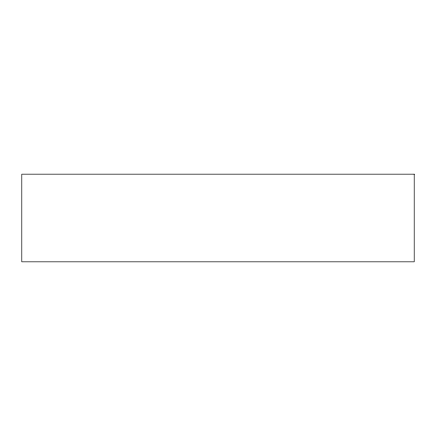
<?xml version="1.0" encoding="UTF-8"?>
<svg xmlns="http://www.w3.org/2000/svg" width="436" height="436" viewBox="0 0 436 436"><rect width="100%" height="100%" fill="white"/><g stroke="black" fill="none" stroke-linecap="round" stroke-linejoin="round"><path stroke-width="0.65" d="M414.2 174.166L21.8 174.166L21.8 261.834L414.2 261.834L414.2 174.166"/></g></svg>
